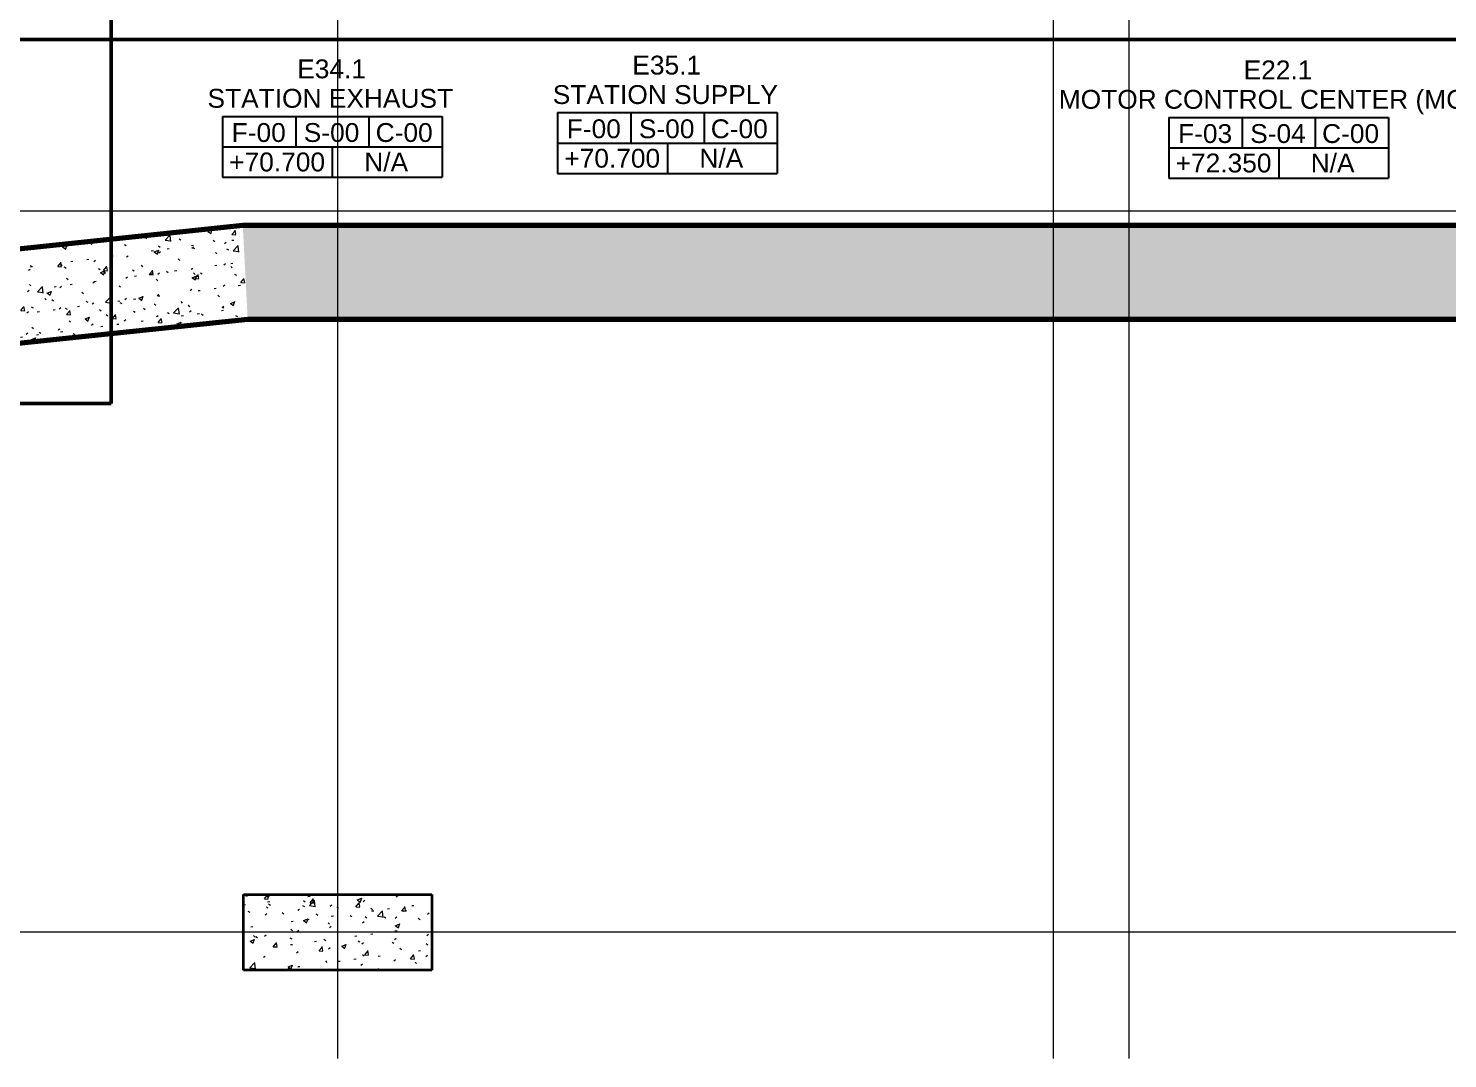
# Model space of a CAD drawing. Header units: millimetres. Extents: x -920221 to -841619, y -18676 to 22445.
# Drawn here: x -886408 to -863807, y -17806 to -1411 of the extents above; entities that cross this region are included whole.
import ezdxf

# ---------------------------------------------------------------- set-up
doc = ezdxf.new("R2010")
doc.units = ezdxf.units.MM
doc.linetypes.add('DPA_Grid _ Level 100', pattern=[10, 5.5, -1.6, 1.3, -1.6])
for name, color, linetype, lineweight in [('A-FLOR-E', 2, 'Continuous', 35), ('A-ROOM-IDEN', 3, 'Continuous', 25), ('A-ROOM-LINE', 3, 'Continuous', 25), ('A-WALL', 5, 'Continuous', 35), ('A-WALL-PATT', 1, 'Continuous', 35), ('G-ANNO-SECL', 3, 'Continuous', 9), ('S-FNDN', 2, 'Continuous', 35), ('S-GRID', 251, 'Continuous', 9)]:
    doc.layers.add(name, color=color, linetype=linetype, lineweight=lineweight)
doc.styles.add('Arial_2', font='arial.ttf', dxfattribs={"height": 300})
pattern_1 = [(50, (0, 0), (728.7365, -63.75582), [76.2, -838.2]), (355, (0, 0), (-140.9716, 764.2276), [60.96, -670.56]), (100.451, (60.7, -5.3), (587.77, 700.46675), [64.76, -712.36]), (46.184, (0, 203.2), (1084.3162, -168.171), [114.3, -1257.3]), (96.636, (90.4, 189.2), (949.6099, 989.7098), [97.14, -1068.54]), (351.184, (0, 203.2), (949.6206, 989.7012), [91.44, -1005.84]), (21, (101.6, 152.4), (606.45787, -409.06057), [76.2, -838.2]), (326, (101.6, 152.4), (247.20834, 736.7529), [60.96, -670.56]), (71.451, (152.14, 118.3), (853.66825, 327.68547), [64.76, -712.36]), (37.5, (0, 0), (12.35469, 338.22012), [33.528, -628.904, 33.528, -647.192, -673.1]), (37.5, (0, 0), (12.35469, 338.22012), [-1343.152, 33.528, -639.572]), (7.5, (0, 0), (267.27887, 400.72213), [33.528, -354.584, 33.528, -613.664, -256.54]), (7.5, (0, 0), (267.27887, 400.72213), [-1035.304, 33.528, -223.012]), (327.5, (-226.57, 0), (542.36333, -22.915345), [33.528, -220.472, 33.528, -758.952, -1051.56]), (327.5, (-226.57, 0), (542.36333, -22.915345), [-1046.48, 33.528, -1018.032]), (317.5, (-328.17, 0), (592.51696, 101.7071), [33.528, -296.672, 33.528, -492.76, -746.76]), (317.5, (-328.17, 0), (592.51696, 101.7071), [-856.488, 33.528, -713.232])]

# ---------------------------------------------------------------- blocks, each defined once
blk = doc.blocks.new('DPA_Room Tag Box - Standard-4486259-4280-01 ENLARGED LOWER PLATFORM LEVEL - REFLECTED CEILING PLAN - SHEET 1')
at = {"layer": 'A-ROOM-LINE'}
for p, q in [((-17.5, -2.94), (-17.5, -12.6)), ((-17.5, -2.94), (17.5, -2.94)), ((-5.83, -2.94), (-5.83, -7.77)), ((5.83, -2.94), (5.83, -7.77)), ((17.5, -2.94), (17.5, -12.6)), ((-17.5, -7.77), (17.5, -7.77)), ((0, -7.77), (0, -12.6)), ((-17.5, -12.6), (17.5, -12.6))]:
    blk.add_line(p, q, dxfattribs=at)

msp = doc.modelspace()

# ---------------------------------------------------------------- hatches: boundary and pattern name
at = {"layer": 'A-WALL-PATT', "lineweight": 9}
h = msp.add_hatch(dxfattribs=at)
h.set_pattern_fill('FP_1', color=256, style=0, pattern_type=2)
h.set_pattern_definition(pattern_1)
h.paths.add_polyline_path([(-895810.4, -7401), (-882914.9, -6041), (-882993.8, -4541), (-895889.3, -5901)])
h = msp.add_hatch(dxfattribs=at)
h.set_pattern_fill('FP_1', color=256, style=0, pattern_type=2)
h.set_pattern_definition(pattern_1)
h.paths.add_polyline_path([(-846121.6, -6041), (-846121.6, -4541), (-882993.8, -4541), (-882914.9, -6041), (-881249.2, -6041)])
at = {"layer": 'S-FNDN', "lineweight": 9}
h = msp.add_hatch(dxfattribs=at)
h.set_pattern_fill('FP_1', color=256, style=0, pattern_type=2)
h.set_pattern_definition(pattern_1)
h.paths.add_polyline_path([(-882982.4, -16396), (-879982.4, -16396), (-879982.4, -15196), (-882982.4, -15196)])
h = msp.add_hatch(dxfattribs=at)
h.set_pattern_fill('FP_1', color=256, style=0, pattern_type=2)
h.set_pattern_definition(pattern_1)
h.paths.add_polyline_path([(-882982.4, -16396), (-879982.4, -16396), (-879982.4, -15196), (-882982.4, -15196)])

# ---------------------------------------------------------------- linework, layer by layer
at = {"layer": 'A-FLOR-E'}
for p, q in [((-882993.8, -4541), (-895889, -5901)), ((-895889, -5901), (-882993.8, -4541)), ((-846121.6, -4541), (-882993.5, -4541)), ((-882993.5, -4541), (-846121.6, -4541))]:
    msp.add_line(p, q, dxfattribs=at)
at = {"layer": 'A-WALL', "color": 7, "lineweight": 70}
for p, q in [((-895889.3, -5901), (-882993.8, -4541)), ((-882993.8, -4541), (-846121.6, -4541)), ((-882914.9, -6041), (-895810.4, -7401)), ((-846121.6, -6041), (-882914.9, -6041))]:
    msp.add_line(p, q, dxfattribs=at)
at = {"layer": 'G-ANNO-SECL', "linetype": 'DPA_Grid _ Level 100', "lineweight": 50}
for p, q in [((-885090.4, 20634), (-885090.4, -7380.8)), ((-918410.5, -1588.3), (-844553.5, -1588.3)), ((-885090.4, -7380.8), (-893367.9, -7380.8))]:
    msp.add_line(p, q, dxfattribs=at)
at = {"layer": 'S-FNDN'}
for p, q in [((-882982.4, -16396), (-882982.4, -15196)), ((-882982.4, -15196), (-879982.4, -15196)), ((-879982.4, -15196), (-879982.4, -16396)), ((-879982.4, -16396), (-882982.4, -16396))]:
    msp.add_line(p, q, dxfattribs=at)
at = {"layer": 'S-GRID', "linetype": 'DPA_Grid _ Level 100'}
for p, q in [((-881482.4, -17805.7), (-881482.4, 20540.3)), ((-870082.4, -17805.7), (-870082.4, 20540.3)), ((-868880.5, -17805.7), (-868880.5, 20540.3)), ((-846157.4, -4321), (-918895.3, -4321)), ((-846157.4, -15796), (-918895.3, -15796))]:
    msp.add_line(p, q, dxfattribs=at)

# ---------------------------------------------------------------- block references
at = {"layer": 'A-ROOM-IDEN', "xscale": 99.99999999999993, "yscale": 99.99999999999993, "zscale": 99.99999999999993}
for p in [(-881568, -2517.4), (-876231.6, -2457.9), (-866497, -2533.9)]:
    msp.add_blockref('DPA_Room Tag Box - Standard-4486259-4280-01 ENLARGED LOWER PLATFORM LEVEL - REFLECTED CEILING PLAN - SHEET 1', p, dxfattribs=at)

# ---------------------------------------------------------------- texts
at = {"layer": 'A-ROOM-IDEN', "lineweight": 9, "char_height": 300, "attachment_point": 1, "style": 'Arial_2'}
for s, insert, width in [('E34.1', (-882126.6, -1904.9), 1354.852), ('E35.1', (-876790.2, -1845.4), 1354.852), ('E22.1', (-867055.6, -1921.4), 1354.852), ('STATION EXHAUST', (-883555.5, -2373.7), 4810.125), ('STATION SUPPLY', (-878057.1, -2314.2), 4417.298), ('MOTOR CONTROL CENTER (MCC)', (-869999.5, -2390.2), 8481.854), ('F-00', (-883170.6, -2918), 1058.227), ('S-00', (-882022.4, -2918), 1090.295), ('C-00', (-880877.4, -2918), 1114.346), ('F-00', (-877834.3, -2858.5), 1058.227), ('S-00', (-876686.1, -2858.5), 1090.295), ('C-00', (-875541, -2858.5), 1114.346), ('F-03', (-868099.6, -2934.5), 1058.227), ('S-04', (-866951.4, -2934.5), 1090.295), ('C-00', (-865806.4, -2934.5), 1114.346), ('+70.700', (-883209.7, -3386.7), 1883.966), ('N/A', (-881058.9, -3386.7), 857.806), ('+70.700', (-877873.4, -3327.2), 1883.966), ('N/A', (-875722.5, -3327.2), 857.806), ('N/A', (-865987.9, -3403.2), 857.806), ('+72.350', (-868138.7, -3403.2), 1883.966)]:
    msp.add_mtext(s, dxfattribs=dict(at, insert=insert, width=width))

doc.saveas('drawing.dxf')
